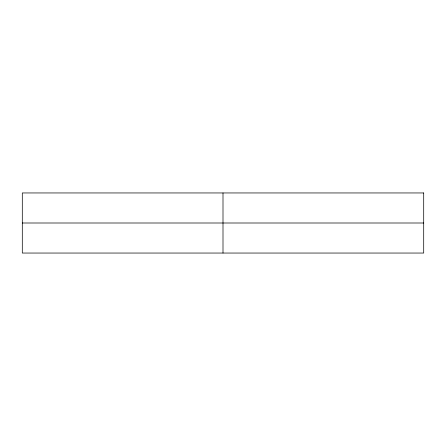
<?xml version="1.0" encoding="UTF-8"?>
<svg xmlns="http://www.w3.org/2000/svg" width="446" height="446" viewBox="0 0 446 446"><rect width="100%" height="100%" fill="white"/><g stroke="black" fill="none" stroke-linecap="round" stroke-linejoin="round"><path stroke-width="0.67" d="M22.3 223L423.7 223M223 192.956L223 253.044M423.7 192.956L22.3 192.956L22.3 253.044L423.7 253.044L423.7 192.956"/></g></svg>
